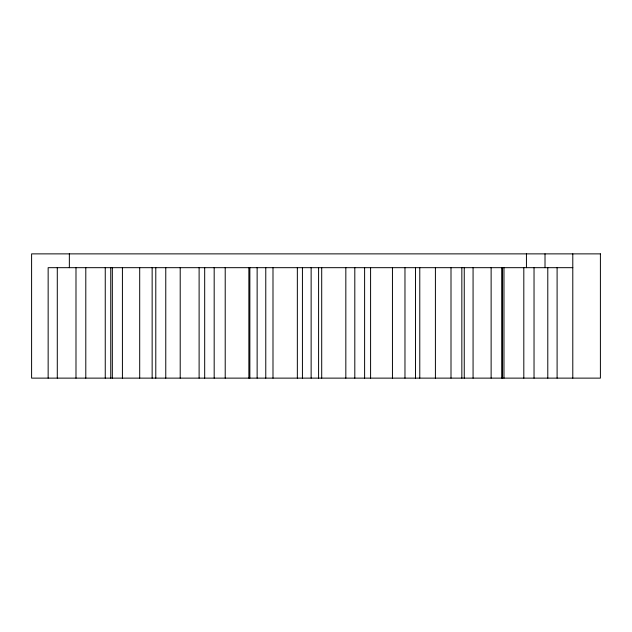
<?xml version="1.0" encoding="UTF-8"?>
<svg xmlns="http://www.w3.org/2000/svg" width="632" height="632" viewBox="0 0 632 632"><rect width="100%" height="100%" fill="white"/><g stroke="black" fill="none" stroke-linecap="round" stroke-linejoin="round"><path stroke-width="0.95" d="M572.789 267.676L48.151 267.676L48.151 378.126M572.789 253.874L572.789 378.126M557.1 267.676L557.1 378.126M547.786 267.676L547.786 378.126M545.013 253.874L545.013 267.676M534.032 267.676L534.032 378.126M526.44 253.874L526.44 267.676M523.809 267.676L523.809 378.126M503.973 267.676L503.973 378.126M502.322 267.676L502.322 378.126M501.863 267.676L501.863 378.126M491.127 267.676L491.127 378.126M473.068 267.676L473.068 378.126M464.251 267.676L464.251 378.126M461.842 267.676L461.842 378.126M451.003 267.676L451.003 378.126M435.409 267.676L435.409 378.126M419.774 267.676L419.774 378.126M415.493 267.676L415.493 378.126M404.97 267.676L404.97 378.126M392.448 267.676L392.448 378.126M370.589 267.676L370.589 378.126M364.609 267.676L364.609 378.126M354.805 267.676L354.805 378.126M345.83 267.676L345.83 378.126M321.704 267.676L321.704 378.126M318.591 267.676L318.591 378.126M311.134 267.676L311.134 378.126M302.428 267.676L302.428 378.126M297.348 267.676L297.348 378.126M272.992 267.676L272.992 378.126M265.772 267.676L265.772 378.126M257.137 267.676L257.137 378.126M249.853 267.676L249.853 378.126M248.866 267.676L248.866 378.126M225.213 267.676L225.213 378.126M214.177 267.676L214.177 378.126M204.681 267.676L204.681 378.126M199.112 267.676L199.112 378.126M180.207 267.676L180.207 378.126M165.766 267.676L165.766 378.126M155.788 267.676L155.788 378.126M152.146 267.676L152.146 378.126M139.696 267.676L139.696 378.126M122.418 267.676L122.418 378.126M112.338 267.676L112.338 378.126M110.75 267.676L110.75 378.126M105.252 267.676L105.252 378.126M85.794 267.676L85.794 378.126M75.99 267.676L75.99 378.126M69.354 253.874L69.354 267.676M57.291 267.676L57.291 378.126M600.4 253.874L31.6 253.874L31.6 378.126L600.4 378.126L600.4 253.874"/></g></svg>
